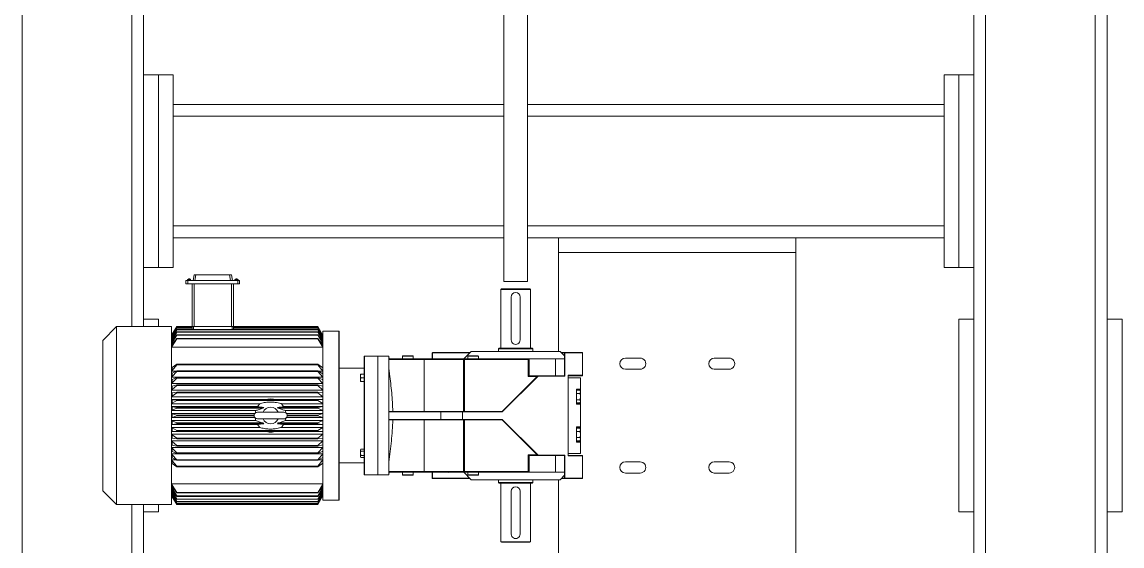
# Model space of a CAD drawing. Header units: centimetres. Extents: x 405464 to 563355, y 50011 to 66875.
# Drawn here: x 509791.9 to 509940.3, y 53668.5 to 53739.2 of the extents above; entities that cross this region are included whole.
import ezdxf

# ---------------------------------------------------------------- set-up
doc = ezdxf.new("R2010")
doc.units = ezdxf.units.CM
doc.layers.get('0').update_dxf_attribs({"lineweight": 9})
doc.layers.add('0-KRCN-MİMARİ-220526', color=8, linetype='Continuous', lineweight=9)
doc.layers.add('TF_Mobilya', color=142, linetype='Continuous', lineweight=9)

# ---------------------------------------------------------------- blocks, each defined once
blk = doc.blocks.new('kombine_altyapı')
at = {"color": 8, "linetype": 'Continuous', "lineweight": 15}
for p, q in [((5433.6, 1568.7), (5433.6, 1278.7)), ((5448.4, 1568.7), (5448.4, 1435.7)), ((5450, 1568.7), (5450, 1469.7)), ((5562, 1568.7), (5562, 1469.7)), ((5563.6, 1568.7), (5563.6, 1278.7)), ((5578.4, 1568.7), (5578.4, 1278.7)), ((5580, 1568.7), (5580, 1436.7)), ((5498.6, 1547), (5498.6, 1441.8)), ((5501.8, 1441.8), (5501.8, 1547)), ((5450, 1469.7), (5450, 1443.7)), ((5452, 1469.7), (5450, 1469.7)), ((5452, 1469.7), (5452, 1443.7)), ((5452, 1469.7), (5454, 1469.7)), ((5454, 1443.7), (5454, 1469.7)), ((5560, 1469.7), (5558, 1469.7)), ((5558, 1469.7), (5558, 1443.7)), ((5560, 1443.7), (5560, 1469.7)), ((5560, 1469.7), (5562, 1469.7)), ((5562, 1443.7), (5562, 1469.7)), ((5498.6, 1465.7), (5454, 1465.7)), ((5558, 1465.7), (5501.8, 1465.7)), ((5454, 1464.1), (5454, 1449.3)), ((5498.6, 1464.1), (5454, 1464.1)), ((5558, 1464.1), (5501.8, 1464.1)), ((5558, 1464.1), (5558, 1449.3)), ((5498.6, 1449.3), (5454, 1449.3)), ((5558, 1449.3), (5501.8, 1449.3)), ((5498.6, 1447.7), (5454, 1447.7)), ((5506, 1447.7), (5501.8, 1447.7)), ((5506, 1445.7), (5506, 1447.7)), ((5506, 1447.7), (5538, 1447.7)), ((5538, 1445.7), (5538, 1447.7)), ((5558, 1447.7), (5538, 1447.7)), ((5506, 1445.7), (5506, 1432.35)), ((5538, 1445.7), (5506, 1445.7)), ((5538, 1401.7), (5538, 1445.7)), ((5452, 1443.7), (5450, 1443.7)), ((5450, 1443.7), (5450, 1436.7)), ((5452, 1443.7), (5454, 1443.7)), ((5456.82, 1442.7), (5456.69, 1441.94)), ((5457.07, 1442.7), (5456.82, 1442.7)), ((5456.93, 1441.94), (5457.07, 1442.7)), ((5457.07, 1442.7), (5461.61, 1442.7)), ((5461.61, 1442.7), (5461.75, 1441.94)), ((5461.86, 1442.7), (5461.61, 1442.7)), ((5461.99, 1441.94), (5461.86, 1442.7)), ((5560, 1443.7), (5558, 1443.7)), ((5560, 1443.7), (5562, 1443.7)), ((5562, 1443.7), (5562, 1436.7)), ((5455.72, 1441.94), (5455.72, 1441.48)), ((5455.97, 1441.94), (5455.72, 1441.94)), ((5455.72, 1441.48), (5455.97, 1441.48)), ((5456.02, 1442.1), (5455.93, 1442.04)), ((5455.93, 1442.04), (5455.93, 1441.94)), ((5455.97, 1441.94), (5462.71, 1441.94)), ((5455.97, 1441.48), (5455.97, 1441.94)), ((5455.97, 1441.48), (5462.71, 1441.48)), ((5456.13, 1442.1), (5456.15, 1442.1)), ((5456.15, 1442.1), (5456.13, 1442.1)), ((5456.35, 1442.04), (5456.27, 1442.1)), ((5456.35, 1441.94), (5456.35, 1442.04)), ((5456.56, 1435.7), (5456.56, 1441.48)), ((5456.81, 1435.7), (5456.81, 1441.48)), ((5461.87, 1441.48), (5461.87, 1435.7)), ((5462.12, 1435.7), (5462.12, 1441.48)), ((5462.42, 1442.1), (5462.33, 1442.04)), ((5462.33, 1442.04), (5462.33, 1441.94)), ((5462.55, 1442.1), (5462.53, 1442.1)), ((5462.75, 1442.04), (5462.66, 1442.1)), ((5462.71, 1441.94), (5462.71, 1441.48)), ((5462.96, 1441.94), (5462.71, 1441.94)), ((5462.71, 1441.48), (5462.96, 1441.48)), ((5462.75, 1441.94), (5462.75, 1442.04)), ((5462.96, 1441.48), (5462.96, 1441.94)), ((5501.8, 1441.8), (5498.6, 1441.8)), ((5498.28, 1440.8), (5498.2, 1440.72)), ((5498.2, 1440.72), (5498.2, 1432.8)), ((5500.2, 1440.72), (5498.2, 1440.72)), ((5502.12, 1440.8), (5498.28, 1440.8)), ((5499.6, 1433.9), (5499.6, 1439.7)), ((5502.2, 1440.72), (5500.2, 1440.72)), ((5500.8, 1433.9), (5500.8, 1439.7)), ((5502.2, 1440.72), (5502.12, 1440.8)), ((5502.2, 1432.8), (5502.2, 1440.72)), ((5452, 1436.7), (5450, 1436.7)), ((5450, 1436.7), (5450, 1435.7)), ((5452, 1436.7), (5452, 1435.7)), ((5560, 1410.7), (5560, 1436.7)), ((5560, 1436.7), (5562, 1436.7)), ((5562, 1410.7), (5562, 1436.7)), ((5582, 1436.7), (5580, 1436.7)), ((5580, 1436.7), (5580, 1410.7)), ((5582, 1436.7), (5582, 1410.7)), ((5446.36, 1435.7), (5444.5, 1433.85)), ((5453.77, 1435.7), (5446.36, 1435.7)), ((5446.36, 1435.7), (5446.36, 1411.7)), ((5453.77, 1411.7), (5453.77, 1435.7)), ((5454.47, 1435.7), (5453.87, 1434.67)), ((5453.87, 1434.65), (5454.47, 1435.66)), ((5454.47, 1435.65), (5453.87, 1434.61)), ((5453.87, 1434.55), (5454.47, 1435.53)), ((5454.47, 1435.51), (5453.87, 1434.46)), ((5453.87, 1434.36), (5454.47, 1435.3)), ((5454.47, 1435.28), (5453.87, 1434.24)), ((5456.56, 1435.7), (5454.47, 1435.7)), ((5456.56, 1435.7), (5454.47, 1435.7)), ((5454.47, 1435.7), (5454.47, 1435.7)), ((5454.47, 1435.66), (5456.56, 1435.66)), ((5456.56, 1435.65), (5454.47, 1435.65)), ((5454.47, 1435.53), (5456.56, 1435.53)), ((5456.56, 1435.51), (5454.47, 1435.51)), ((5454.47, 1435.3), (5473.49, 1435.3)), ((5473.49, 1435.28), (5454.47, 1435.28)), ((5456.81, 1435.7), (5456.56, 1435.7)), ((5456.56, 1435.7), (5456.56, 1435.3)), ((5456.56, 1435.7), (5456.56, 1435.7)), ((5456.72, 1435.3), (5456.72, 1435.7)), ((5461.87, 1435.7), (5456.81, 1435.7)), ((5462.12, 1435.7), (5461.87, 1435.7)), ((5461.96, 1435.7), (5461.96, 1435.3)), ((5473.49, 1435.7), (5462.12, 1435.7)), ((5462.12, 1435.7), (5462.12, 1435.7)), ((5462.12, 1435.3), (5462.12, 1435.7)), ((5473.49, 1435.7), (5462.12, 1435.7)), ((5462.12, 1435.66), (5473.49, 1435.66)), ((5473.49, 1435.65), (5462.12, 1435.65)), ((5462.12, 1435.53), (5473.49, 1435.53)), ((5473.49, 1435.51), (5462.12, 1435.51)), ((5474.18, 1434.5), (5473.49, 1435.7)), ((5473.49, 1435.7), (5473.49, 1435.7)), ((5473.49, 1435.66), (5474.18, 1434.48)), ((5474.18, 1434.44), (5473.49, 1435.65)), ((5473.49, 1435.53), (5474.18, 1434.38)), ((5474.18, 1434.29), (5473.49, 1435.51)), ((5473.49, 1435.3), (5474.18, 1434.2)), ((5474.18, 1434.06), (5473.49, 1435.28)), ((5476.36, 1435.1), (5474.18, 1435.1)), ((5474.18, 1435.1), (5474.18, 1412.3)), ((5476.41, 1435.05), (5476.36, 1435.1)), ((5476.36, 1412.3), (5476.36, 1435.1)), ((5476.41, 1412.35), (5476.41, 1435.05)), ((5444.5, 1433.85), (5444.5, 1413.56)), ((5453.87, 1434.5), (5453.77, 1434.5)), ((5453.87, 1434.09), (5454.47, 1434.99)), ((5454.47, 1434.96), (5453.87, 1433.93)), ((5453.87, 1434.65), (5453.87, 1434.67)), ((5453.87, 1434.61), (5453.87, 1434.65)), ((5453.87, 1434.55), (5453.87, 1434.61)), ((5453.87, 1433.75), (5454.47, 1434.6)), ((5454.47, 1434.55), (5453.87, 1433.54)), ((5453.87, 1434.46), (5453.87, 1434.55)), ((5453.87, 1434.36), (5453.87, 1434.46)), ((5453.87, 1434.24), (5453.87, 1434.36)), ((5453.87, 1434.09), (5453.87, 1434.24)), ((5453.87, 1433.32), (5454.47, 1434.12)), ((5453.87, 1433.93), (5453.87, 1434.09)), ((5454.47, 1434.07), (5453.87, 1433.08)), ((5453.87, 1433.75), (5453.87, 1433.93)), ((5453.88, 1433.75), (5453.87, 1433.75)), ((5453.87, 1433.54), (5453.87, 1433.75)), ((5454.47, 1434.99), (5473.49, 1434.99)), ((5473.49, 1434.96), (5454.47, 1434.96)), ((5454.47, 1434.6), (5473.49, 1434.6)), ((5473.49, 1434.55), (5454.47, 1434.55)), ((5454.47, 1434.12), (5473.49, 1434.12)), ((5473.49, 1434.07), (5454.47, 1434.07)), ((5473.49, 1434.99), (5474.18, 1433.94)), ((5474.18, 1433.76), (5473.49, 1434.96)), ((5473.49, 1434.6), (5474.18, 1433.6)), ((5474.18, 1433.37), (5473.49, 1434.55)), ((5473.49, 1434.12), (5474.18, 1433.19)), ((5474.18, 1432.92), (5473.49, 1434.07)), ((5474.18, 1433.75), (5474.08, 1433.75)), ((5474.18, 1434.06), (5474.1, 1434.06)), ((5474.18, 1434.29), (5474.13, 1434.29)), ((5474.18, 1434.43), (5474.15, 1434.43)), ((5474.18, 1434.5), (5474.17, 1434.5)), ((5453.87, 1433.37), (5453.87, 1433.54)), ((5453.91, 1433.37), (5453.87, 1433.37)), ((5453.87, 1433.08), (5453.87, 1433.32)), ((5453.87, 1432.91), (5453.87, 1433.08)), ((5474.18, 1432.91), (5453.87, 1432.91)), ((5474.18, 1433.37), (5474.05, 1433.37)), ((5488.95, 1432.15), (5488.95, 1431.35)), ((5489, 1432.15), (5488.95, 1432.15)), ((5489, 1432.2), (5489, 1432.15)), ((5489, 1432.2), (5494.05, 1432.2)), ((5489, 1431.35), (5489, 1432.15)), ((5489, 1432.15), (5494, 1432.15)), ((5494.2, 1432.35), (5493.2, 1431.35)), ((5500.2, 1432.35), (5494.2, 1432.35)), ((5497.98, 1432.8), (5497.9, 1432.72)), ((5497.9, 1432.72), (5497.9, 1432.35)), ((5500.2, 1432.72), (5497.9, 1432.72)), ((5502.42, 1432.8), (5497.98, 1432.8)), ((5502.5, 1432.72), (5500.2, 1432.72)), ((5506.2, 1432.35), (5500.2, 1432.35)), ((5502.5, 1432.72), (5502.42, 1432.8)), ((5502.5, 1432.35), (5502.5, 1432.72)), ((5506.8, 1431.75), (5506.2, 1432.35)), ((5506.35, 1432.2), (5506.8, 1432.2)), ((5506.4, 1432.15), (5506.8, 1432.15)), ((5506.8, 1432.2), (5506.8, 1429.08)), ((5509.2, 1432.2), (5506.8, 1432.2)), ((5506.85, 1429.03), (5506.85, 1432.15)), ((5506.85, 1432.15), (5509.2, 1432.15)), ((5509.2, 1432.15), (5509.2, 1432.2)), ((5509.2, 1432.15), (5509.2, 1429.13)), ((5453.87, 1430.19), (5454.47, 1430.62)), ((5454.47, 1430.62), (5473.49, 1430.62)), ((5473.49, 1430.62), (5474.18, 1430.12)), ((5479.8, 1431.7), (5479.75, 1431.65)), ((5479.75, 1431.65), (5479.75, 1415.75)), ((5481.6, 1431.7), (5479.8, 1431.7)), ((5479.8, 1415.7), (5479.8, 1431.7)), ((5483.09, 1431.7), (5481.6, 1431.7)), ((5481.6, 1415.7), (5481.6, 1431.7)), ((5481.6, 1431.7), (5481.6, 1423.7)), ((5483.15, 1431.35), (5483.09, 1431.7)), ((5483.09, 1431.35), (5483.09, 1431.7)), ((5483.09, 1431.25), (5483.09, 1431.35)), ((5487.89, 1431.35), (5483.09, 1431.35)), ((5483.09, 1429.98), (5483.09, 1431.25)), ((5483.09, 1431.25), (5487.85, 1431.25)), ((5484.93, 1431.7), (5484.93, 1431.35)), ((5486.37, 1431.7), (5484.93, 1431.7)), ((5486.37, 1431.35), (5486.37, 1431.7)), ((5487.85, 1431.25), (5493.15, 1431.25)), ((5487.85, 1431.25), (5487.85, 1424.26)), ((5493.22, 1431.35), (5487.89, 1431.35)), ((5493.29, 1431.25), (5493.15, 1431.25)), ((5493.15, 1431.25), (5493.15, 1424.26)), ((5493.29, 1431.25), (5493.29, 1431.35)), ((5502, 1431.35), (5493.29, 1431.35)), ((5493.29, 1431.25), (5501.9, 1431.25)), ((5493.29, 1424.26), (5493.29, 1431.25)), ((5493.73, 1431.7), (5493.73, 1431.35)), ((5495.17, 1431.7), (5493.73, 1431.7)), ((5495.17, 1431.35), (5495.17, 1431.7)), ((5501.9, 1431.25), (5501.9, 1428.98)), ((5502, 1429.08), (5502, 1431.35)), ((5502, 1431.35), (5505.56, 1431.35)), ((5505.56, 1429.08), (5505.56, 1431.35)), ((5506.8, 1431.35), (5505.56, 1431.35)), ((5517, 1431.45), (5515, 1431.45)), ((5529, 1431.45), (5527, 1431.45)), ((5454.47, 1430.54), (5453.87, 1429.8)), ((5453.87, 1429.8), (5453.87, 1430.19)), ((5453.87, 1429.67), (5453.87, 1429.8)), ((5453.87, 1429.4), (5454.47, 1429.74)), ((5454.34, 1429.67), (5453.87, 1429.67)), ((5454.47, 1429.66), (5453.87, 1428.98)), ((5453.87, 1428.98), (5453.87, 1429.4)), ((5473.49, 1430.54), (5454.47, 1430.54)), ((5454.47, 1429.74), (5473.49, 1429.74)), ((5473.49, 1429.66), (5454.47, 1429.66)), ((5474.18, 1429.67), (5473.49, 1430.54)), ((5473.49, 1429.74), (5474.18, 1429.34)), ((5474.18, 1428.86), (5473.49, 1429.66)), ((5474.18, 1429.67), (5473.62, 1429.67)), ((5479.75, 1430.1), (5476.41, 1430.1)), ((5479.31, 1429.27), (5479.26, 1429.03)), ((5479.26, 1429.27), (5479.31, 1429.27)), ((5479.26, 1429.27), (5479.26, 1429.03)), ((5479.31, 1429.27), (5479.75, 1429.27)), ((5483.09, 1417.42), (5483.09, 1429.98)), ((5509.2, 1429.13), (5507.28, 1429.13)), ((5507.28, 1429.13), (5507.28, 1418.27)), ((5509.2, 1429.08), (5509.2, 1429.13)), ((5515, 1429.95), (5517, 1429.95)), ((5527, 1429.95), (5529, 1429.95)), ((5453.87, 1428.86), (5453.87, 1428.98)), ((5474.18, 1428.86), (5453.87, 1428.86)), ((5453.87, 1428.56), (5454.47, 1428.82)), ((5454.47, 1428.73), (5453.87, 1428.12)), ((5453.87, 1428.12), (5453.87, 1428.56)), ((5453.87, 1428.01), (5453.87, 1428.12)), ((5474.18, 1428.01), (5453.87, 1428.01)), ((5453.87, 1427.68), (5454.47, 1427.85)), ((5454.47, 1427.76), (5453.87, 1427.23)), ((5453.87, 1427.23), (5453.87, 1427.68)), ((5454.47, 1428.82), (5473.49, 1428.82)), ((5473.49, 1428.73), (5454.47, 1428.73)), ((5454.47, 1427.85), (5473.49, 1427.85)), ((5473.49, 1427.76), (5454.47, 1427.76)), ((5473.49, 1428.82), (5474.18, 1428.51)), ((5474.18, 1428.02), (5473.49, 1428.73)), ((5473.49, 1427.85), (5474.18, 1427.65)), ((5474.18, 1427.14), (5473.49, 1427.76)), ((5479.26, 1429.03), (5479.31, 1428.79)), ((5479.26, 1429.03), (5479.26, 1428.55)), ((5479.31, 1428.79), (5479.26, 1428.55)), ((5479.26, 1428.55), (5479.31, 1428.31)), ((5479.26, 1428.55), (5479.26, 1428.31)), ((5479.31, 1428.31), (5479.26, 1428.31)), ((5479.31, 1428.79), (5479.75, 1428.79)), ((5479.75, 1428.31), (5479.31, 1428.31)), ((5503.2, 1429.08), (5498.38, 1424.26)), ((5498.4, 1424.21), (5503.22, 1429.03)), ((5501.9, 1428.98), (5503.1, 1428.98)), ((5502, 1429.08), (5503.2, 1429.08)), ((5506.8, 1429.08), (5503.2, 1429.08)), ((5503.22, 1429.03), (5506.85, 1429.03)), ((5507.28, 1429.08), (5509.2, 1429.08)), ((5508.96, 1428.81), (5507.28, 1428.81)), ((5508.96, 1428.81), (5508.96, 1427.28)), ((5453.87, 1427.13), (5453.87, 1427.23)), ((5474.18, 1427.13), (5453.87, 1427.13)), ((5453.87, 1426.77), (5454.47, 1426.85)), ((5453.87, 1426.31), (5453.87, 1426.77)), ((5454.47, 1426.76), (5453.87, 1426.31)), ((5453.87, 1426.23), (5453.87, 1426.31)), ((5474.18, 1426.23), (5453.87, 1426.23)), ((5454.47, 1426.85), (5473.49, 1426.85)), ((5473.49, 1426.76), (5454.47, 1426.76)), ((5473.49, 1426.85), (5474.18, 1426.76)), ((5474.18, 1426.23), (5473.49, 1426.76)), ((5508.4, 1427.28), (5508.4, 1425.23)), ((5508.96, 1427.28), (5508.4, 1427.28)), ((5508.4, 1427.17), (5508.96, 1427.17)), ((5508.85, 1427.11), (5508.4, 1427.11)), ((5508.4, 1426.68), (5508.85, 1426.68)), ((5508.96, 1426.99), (5508.85, 1427.11)), ((5508.96, 1427.17), (5508.96, 1427.28)), ((5508.96, 1427.17), (5508.96, 1426.99)), ((5508.96, 1426.89), (5508.96, 1426.99)), ((5508.96, 1426.26), (5508.96, 1426.89)), ((5508.96, 1425.62), (5508.96, 1426.26)), ((5453.87, 1425.85), (5453.87, 1425.84)), ((5453.87, 1425.85), (5466.56, 1425.85)), ((5453.87, 1425.84), (5454.47, 1425.83)), ((5453.87, 1425.37), (5453.87, 1425.84)), ((5454.47, 1425.73), (5453.87, 1425.37)), ((5453.87, 1425.3), (5453.87, 1425.37)), ((5465.68, 1425.3), (5453.87, 1425.3)), ((5453.87, 1424.92), (5453.87, 1424.9)), ((5453.87, 1424.92), (5465.38, 1424.92)), ((5453.87, 1424.9), (5454.47, 1424.8)), ((5453.87, 1424.42), (5453.87, 1424.9)), ((5454.47, 1424.7), (5453.87, 1424.42)), ((5454.47, 1425.83), (5473.49, 1425.83)), ((5473.49, 1425.73), (5454.47, 1425.73)), ((5454.47, 1424.8), (5466.21, 1424.8)), ((5466.11, 1424.7), (5454.47, 1424.7)), ((5465.38, 1424.92), (5465.68, 1425.3)), ((5466.11, 1424.7), (5466.21, 1424.8)), ((5467.71, 1425.85), (5474.18, 1425.85)), ((5468.06, 1424.8), (5468.16, 1424.7)), ((5468.06, 1424.8), (5473.49, 1424.8)), ((5473.49, 1424.7), (5468.16, 1424.7)), ((5468.89, 1424.92), (5468.59, 1425.3)), ((5468.59, 1425.3), (5474.18, 1425.3)), ((5468.89, 1424.92), (5474.18, 1424.92)), ((5473.49, 1425.83), (5474.18, 1425.85)), ((5474.18, 1425.31), (5473.49, 1425.73)), ((5474.18, 1424.92), (5473.49, 1424.8)), ((5473.49, 1424.7), (5474.18, 1424.37)), ((5508.4, 1425.83), (5508.85, 1425.83)), ((5508.4, 1425.4), (5508.85, 1425.4)), ((5508.96, 1425.34), (5508.4, 1425.34)), ((5508.4, 1425.23), (5508.96, 1425.23)), ((5508.85, 1425.4), (5508.96, 1425.52)), ((5508.96, 1425.52), (5508.96, 1425.62)), ((5508.96, 1425.52), (5508.96, 1425.34)), ((5508.96, 1425.23), (5508.96, 1425.34)), ((5508.96, 1425.23), (5508.96, 1422.17)), ((5453.87, 1424.37), (5453.87, 1424.42)), ((5465.14, 1424.37), (5453.87, 1424.37)), ((5453.87, 1423.98), (5453.87, 1423.94)), ((5453.87, 1423.98), (5465, 1423.98)), ((5453.87, 1423.46), (5453.87, 1423.94)), ((5453.87, 1423.94), (5454.47, 1423.75)), ((5454.47, 1423.65), (5453.87, 1423.46)), ((5453.87, 1423.42), (5453.87, 1423.46)), ((5465, 1423.42), (5453.87, 1423.42)), ((5454.47, 1423.75), (5464.91, 1423.75)), ((5464.91, 1423.65), (5454.47, 1423.65)), ((5465.07, 1424.04), (5465.14, 1424.37)), ((5465.14, 1423.03), (5465.07, 1423.36)), ((5468.92, 1424.15), (5465.35, 1424.15)), ((5465.35, 1423.25), (5468.92, 1423.25)), ((5469.2, 1424.04), (5469.14, 1424.37)), ((5474.18, 1424.37), (5469.14, 1424.37)), ((5469.14, 1423.03), (5469.21, 1423.36)), ((5469.27, 1423.98), (5474.18, 1423.98)), ((5474.18, 1423.42), (5469.27, 1423.42)), ((5469.37, 1423.75), (5473.49, 1423.75)), ((5473.49, 1423.65), (5469.37, 1423.65)), ((5474.18, 1423.98), (5473.49, 1423.75)), ((5473.49, 1423.65), (5474.18, 1423.43)), ((5481.6, 1423.7), (5481.6, 1415.7)), ((5483.1, 1424.21), (5490.11, 1424.21)), ((5490.11, 1423.19), (5483.1, 1423.19)), ((5483.11, 1424.26), (5490.13, 1424.26)), ((5490.11, 1424.21), (5490.11, 1423.19)), ((5490.11, 1424.21), (5493.01, 1424.21)), ((5493.01, 1423.19), (5490.11, 1423.19)), ((5490.13, 1424.26), (5493.03, 1424.26)), ((5493.01, 1424.21), (5498.4, 1424.21)), ((5493.01, 1423.19), (5493.01, 1424.21)), ((5498.4, 1423.19), (5493.01, 1423.19)), ((5493.03, 1424.26), (5498.38, 1424.26)), ((5503.22, 1418.37), (5498.4, 1423.19)), ((5453.87, 1423.03), (5453.87, 1422.99)), ((5453.87, 1423.03), (5465.14, 1423.03)), ((5453.87, 1422.99), (5454.47, 1422.7)), ((5453.87, 1422.5), (5453.87, 1422.99)), ((5454.47, 1422.6), (5453.87, 1422.5)), ((5453.87, 1422.48), (5453.87, 1422.5)), ((5465.38, 1422.48), (5453.87, 1422.48)), ((5453.87, 1422.1), (5453.87, 1422.03)), ((5453.87, 1422.1), (5465.68, 1422.1)), ((5453.87, 1422.03), (5454.47, 1421.67)), ((5453.87, 1421.56), (5453.87, 1422.03)), ((5454.47, 1422.7), (5466.11, 1422.7)), ((5466.21, 1422.6), (5454.47, 1422.6)), ((5465.68, 1422.1), (5465.38, 1422.48)), ((5466.21, 1422.6), (5466.11, 1422.7)), ((5468.16, 1422.7), (5468.06, 1422.6)), ((5473.49, 1422.6), (5468.06, 1422.6)), ((5468.16, 1422.7), (5473.49, 1422.7)), ((5468.59, 1422.1), (5468.89, 1422.48)), ((5474.18, 1422.1), (5468.59, 1422.1)), ((5474.18, 1422.48), (5468.89, 1422.48)), ((5469.14, 1423.03), (5474.18, 1423.03)), ((5474.18, 1423.03), (5473.49, 1422.7)), ((5473.49, 1422.6), (5474.18, 1422.49)), ((5473.49, 1421.67), (5474.18, 1422.1)), ((5483.11, 1423.14), (5490.13, 1423.14)), ((5487.85, 1423.14), (5487.85, 1416.15)), ((5490.13, 1423.14), (5493.03, 1423.14)), ((5493.03, 1423.14), (5498.38, 1423.14)), ((5493.15, 1423.14), (5493.15, 1416.15)), ((5493.29, 1416.15), (5493.29, 1423.14)), ((5503.2, 1418.32), (5498.38, 1423.14)), ((5508.4, 1422.17), (5508.4, 1420.12)), ((5508.96, 1422.17), (5508.4, 1422.17)), ((5508.4, 1422.06), (5508.96, 1422.06)), ((5508.85, 1422), (5508.4, 1422)), ((5508.96, 1421.88), (5508.85, 1422)), ((5508.96, 1422.06), (5508.96, 1422.17)), ((5508.96, 1422.06), (5508.96, 1421.88)), ((5508.96, 1421.78), (5508.96, 1421.88)), ((5508.96, 1421.14), (5508.96, 1421.78)), ((5454.47, 1421.57), (5453.87, 1421.56)), ((5453.87, 1421.55), (5453.87, 1421.56)), ((5466.56, 1421.55), (5453.87, 1421.55)), ((5453.87, 1421.17), (5474.18, 1421.17)), ((5453.87, 1421.17), (5453.87, 1421.09)), ((5453.87, 1421.09), (5454.47, 1420.64)), ((5453.87, 1420.63), (5453.87, 1421.09)), ((5454.47, 1420.55), (5453.87, 1420.63)), ((5453.87, 1420.27), (5474.18, 1420.27)), ((5453.87, 1420.27), (5453.87, 1420.18)), ((5454.47, 1421.67), (5473.49, 1421.67)), ((5473.49, 1421.57), (5454.47, 1421.57)), ((5454.47, 1420.64), (5473.49, 1420.64)), ((5473.49, 1420.55), (5454.47, 1420.55)), ((5474.18, 1421.55), (5467.71, 1421.55)), ((5474.18, 1421.55), (5473.49, 1421.57)), ((5473.49, 1420.64), (5474.18, 1421.17)), ((5474.18, 1420.64), (5473.49, 1420.55)), ((5473.49, 1419.64), (5474.18, 1420.27)), ((5508.85, 1421.57), (5508.4, 1421.57)), ((5508.85, 1420.72), (5508.4, 1420.72)), ((5508.85, 1420.29), (5508.4, 1420.29)), ((5508.96, 1420.23), (5508.4, 1420.23)), ((5508.85, 1420.29), (5508.96, 1420.41)), ((5508.96, 1420.51), (5508.96, 1421.14)), ((5508.96, 1420.41), (5508.96, 1420.51)), ((5508.96, 1420.41), (5508.96, 1420.23)), ((5508.96, 1420.12), (5508.96, 1420.23)), ((5453.87, 1420.18), (5454.47, 1419.64)), ((5453.87, 1419.72), (5453.87, 1420.18)), ((5454.47, 1419.55), (5453.87, 1419.72)), ((5453.87, 1419.39), (5474.18, 1419.39)), ((5453.87, 1419.39), (5453.87, 1419.28)), ((5453.87, 1419.28), (5454.47, 1418.67)), ((5453.87, 1418.84), (5453.87, 1419.28)), ((5454.47, 1418.58), (5453.87, 1418.84)), ((5454.47, 1419.64), (5473.49, 1419.64)), ((5473.49, 1419.55), (5454.47, 1419.55)), ((5474.18, 1419.75), (5473.49, 1419.55)), ((5473.49, 1418.67), (5474.18, 1419.39)), ((5474.18, 1418.89), (5473.49, 1418.58)), ((5479.31, 1419.16), (5479.26, 1419.09)), ((5479.31, 1419.16), (5479.26, 1419.02)), ((5479.26, 1419.09), (5479.26, 1419.02)), ((5479.26, 1419.02), (5479.31, 1418.89)), ((5479.26, 1419.02), (5479.26, 1418.61)), ((5479.31, 1418.89), (5479.26, 1418.61)), ((5479.31, 1419.16), (5479.75, 1419.16)), ((5479.31, 1418.89), (5479.75, 1418.89)), ((5508.4, 1420.12), (5508.96, 1420.12)), ((5508.96, 1420.12), (5508.96, 1418.59)), ((5453.87, 1418.54), (5474.18, 1418.54)), ((5453.87, 1418.54), (5453.87, 1418.42)), ((5453.87, 1418.42), (5454.47, 1417.74)), ((5453.87, 1418), (5453.87, 1418.42)), ((5454.47, 1417.66), (5453.87, 1418)), ((5453.87, 1417.73), (5454.34, 1417.73)), ((5453.87, 1417.73), (5453.87, 1417.61)), ((5453.87, 1417.61), (5454.47, 1416.86)), ((5453.87, 1417.21), (5453.87, 1417.61)), ((5454.47, 1418.67), (5473.49, 1418.67)), ((5473.49, 1418.58), (5454.47, 1418.58)), ((5454.47, 1417.74), (5473.49, 1417.74)), ((5473.49, 1417.66), (5454.47, 1417.66)), ((5473.49, 1417.74), (5474.18, 1418.54)), ((5474.18, 1418.06), (5473.49, 1417.66)), ((5473.49, 1416.86), (5474.18, 1417.73)), ((5474.18, 1417.28), (5473.49, 1416.78)), ((5473.62, 1417.73), (5474.18, 1417.73)), ((5476.41, 1417.3), (5479.75, 1417.3)), ((5479.26, 1418.61), (5479.31, 1418.33)), ((5479.26, 1418.61), (5479.26, 1418.19)), ((5479.31, 1418.33), (5479.26, 1418.19)), ((5479.26, 1418.19), (5479.31, 1418.05)), ((5479.26, 1418.19), (5479.26, 1418.13)), ((5479.26, 1418.13), (5479.31, 1418.05)), ((5479.31, 1418.33), (5479.75, 1418.33)), ((5479.31, 1418.05), (5479.75, 1418.05)), ((5483.09, 1416.15), (5483.09, 1417.42)), ((5503.1, 1418.42), (5501.9, 1418.42)), ((5501.9, 1418.42), (5501.9, 1416.15)), ((5502, 1418.32), (5502, 1416.05)), ((5502, 1418.32), (5503.2, 1418.32)), ((5503.2, 1418.32), (5506.8, 1418.32)), ((5506.85, 1418.37), (5503.22, 1418.37)), ((5505.56, 1418.32), (5505.56, 1416.05)), ((5506.8, 1418.32), (5506.8, 1415.2)), ((5506.85, 1415.25), (5506.85, 1418.37)), ((5508.96, 1418.59), (5507.28, 1418.59)), ((5509.2, 1418.32), (5507.28, 1418.32)), ((5507.28, 1418.27), (5509.2, 1418.27)), ((5509.2, 1418.27), (5509.2, 1418.32)), ((5509.2, 1415.25), (5509.2, 1418.27)), ((5517, 1417.45), (5515, 1417.45)), ((5529, 1417.45), (5527, 1417.45)), ((5454.47, 1416.78), (5453.87, 1417.21)), ((5454.47, 1416.86), (5473.49, 1416.86)), ((5473.49, 1416.78), (5454.47, 1416.78)), ((5479.75, 1415.75), (5479.8, 1415.7)), ((5487.85, 1416.15), (5483.09, 1416.15)), ((5483.09, 1416.05), (5483.09, 1416.15)), ((5483.09, 1415.7), (5483.15, 1416.05)), ((5483.09, 1415.7), (5483.09, 1416.05)), ((5487.89, 1416.05), (5483.09, 1416.05)), ((5484.93, 1416.05), (5484.93, 1415.7)), ((5486.37, 1415.7), (5486.37, 1416.05)), ((5493.15, 1416.15), (5487.85, 1416.15)), ((5493.22, 1416.05), (5487.89, 1416.05)), ((5488.95, 1416.05), (5488.95, 1415.25)), ((5489, 1415.25), (5489, 1416.05)), ((5493.15, 1416.15), (5493.29, 1416.15)), ((5493.2, 1416.05), (5494.2, 1415.05)), ((5493.29, 1416.05), (5493.29, 1416.15)), ((5501.9, 1416.15), (5493.29, 1416.15)), ((5502, 1416.05), (5493.29, 1416.05)), ((5493.73, 1416.05), (5493.73, 1415.7)), ((5495.17, 1415.7), (5495.17, 1416.05)), ((5505.56, 1416.05), (5502, 1416.05)), ((5506.8, 1416.05), (5505.56, 1416.05)), ((5515, 1415.95), (5517, 1415.95)), ((5527, 1415.95), (5529, 1415.95)), ((5453.87, 1414.49), (5474.18, 1414.49)), ((5453.87, 1414.49), (5453.87, 1414.32)), ((5453.87, 1414.08), (5453.87, 1414.32)), ((5453.87, 1414.32), (5454.47, 1413.33)), ((5473.49, 1413.33), (5474.18, 1414.48)), ((5479.8, 1415.7), (5481.6, 1415.7)), ((5481.6, 1415.7), (5483.09, 1415.7)), ((5484.93, 1415.7), (5486.37, 1415.7)), ((5488.95, 1415.25), (5489, 1415.25)), ((5489, 1415.25), (5489, 1415.2)), ((5494, 1415.25), (5489, 1415.25)), ((5489, 1415.2), (5494.05, 1415.2)), ((5493.73, 1415.7), (5495.17, 1415.7)), ((5494.2, 1415.05), (5506.2, 1415.05)), ((5497.9, 1415.05), (5497.9, 1414.68)), ((5497.9, 1414.68), (5497.98, 1414.6)), ((5497.9, 1414.68), (5500.2, 1414.68)), ((5497.98, 1414.6), (5502.42, 1414.6)), ((5498.2, 1414.6), (5498.2, 1406.68)), ((5500.2, 1414.68), (5502.5, 1414.68)), ((5502.2, 1406.68), (5502.2, 1414.6)), ((5502.42, 1414.6), (5502.5, 1414.68)), ((5502.5, 1414.68), (5502.5, 1415.05)), ((5506, 1415.05), (5506, 1401.7)), ((5506.2, 1415.05), (5506.8, 1415.65)), ((5506.35, 1415.2), (5506.8, 1415.2)), ((5506.8, 1415.25), (5506.4, 1415.25)), ((5506.8, 1415.2), (5509.2, 1415.2)), ((5509.2, 1415.25), (5506.85, 1415.25)), ((5509.2, 1415.2), (5509.2, 1415.25)), ((5444.5, 1413.56), (5446.36, 1411.7)), ((5453.77, 1412.9), (5453.87, 1412.9)), ((5454.47, 1413.28), (5453.87, 1414.08)), ((5453.87, 1414.03), (5453.91, 1414.03)), ((5453.87, 1414.03), (5453.87, 1413.86)), ((5453.87, 1413.86), (5454.47, 1412.85)), ((5453.87, 1413.65), (5453.87, 1413.86)), ((5453.87, 1413.65), (5453.88, 1413.65)), ((5454.47, 1412.8), (5453.87, 1413.65)), ((5453.87, 1413.65), (5453.87, 1413.47)), ((5453.87, 1413.47), (5454.47, 1412.44)), ((5453.87, 1413.31), (5453.87, 1413.47)), ((5454.47, 1412.41), (5453.87, 1413.31)), ((5453.87, 1413.31), (5453.87, 1413.16)), ((5453.87, 1413.16), (5454.47, 1412.12)), ((5453.87, 1413.04), (5453.87, 1413.16)), ((5454.47, 1412.1), (5453.87, 1413.04)), ((5453.87, 1413.04), (5453.87, 1412.94)), ((5453.87, 1412.94), (5454.47, 1411.89)), ((5453.87, 1412.85), (5453.87, 1412.94)), ((5454.47, 1411.87), (5453.87, 1412.85)), ((5453.87, 1412.85), (5453.87, 1412.79)), ((5453.87, 1412.79), (5454.47, 1411.75)), ((5453.87, 1412.75), (5453.87, 1412.79)), ((5454.47, 1413.33), (5473.49, 1413.33)), ((5473.49, 1413.28), (5454.47, 1413.28)), ((5454.47, 1412.85), (5473.49, 1412.85)), ((5473.49, 1412.8), (5454.47, 1412.8)), ((5474.18, 1414.21), (5473.49, 1413.28)), ((5473.49, 1412.85), (5474.18, 1414.03)), ((5474.18, 1413.8), (5473.49, 1412.8)), ((5473.49, 1412.44), (5474.18, 1413.65)), ((5474.18, 1413.46), (5473.49, 1412.41)), ((5473.49, 1412.12), (5474.18, 1413.34)), ((5474.18, 1413.2), (5473.49, 1412.1)), ((5473.49, 1411.89), (5474.18, 1413.11)), ((5474.18, 1413.02), (5473.49, 1411.87)), ((5473.49, 1411.75), (5474.18, 1412.97)), ((5474.18, 1412.92), (5473.49, 1411.74)), ((5473.49, 1411.7), (5474.18, 1412.9)), ((5474.05, 1414.03), (5474.18, 1414.03)), ((5474.08, 1413.65), (5474.18, 1413.65)), ((5474.1, 1413.34), (5474.18, 1413.34)), ((5474.13, 1413.12), (5474.18, 1413.12)), ((5474.15, 1412.97), (5474.18, 1412.97)), ((5474.17, 1412.9), (5474.18, 1412.9)), ((5499.6, 1413.5), (5499.6, 1407.7)), ((5500.8, 1407.7), (5500.8, 1413.5)), ((5446.36, 1411.7), (5453.77, 1411.7)), ((5448.4, 1411.7), (5448.4, 1278.7)), ((5450, 1411.7), (5450, 1410.7)), ((5452, 1411.7), (5452, 1410.7)), ((5454.47, 1411.74), (5453.87, 1412.75)), ((5453.87, 1412.75), (5453.87, 1412.73)), ((5453.87, 1412.73), (5454.47, 1411.7)), ((5454.47, 1412.44), (5473.49, 1412.44)), ((5473.49, 1412.41), (5454.47, 1412.41)), ((5454.47, 1412.12), (5473.49, 1412.12)), ((5473.49, 1412.1), (5454.47, 1412.1)), ((5454.47, 1411.89), (5473.49, 1411.89)), ((5473.49, 1411.87), (5454.47, 1411.87)), ((5454.47, 1411.75), (5473.49, 1411.75)), ((5473.49, 1411.74), (5454.47, 1411.74)), ((5454.47, 1411.7), (5473.49, 1411.7)), ((5454.47, 1411.7), (5473.49, 1411.7)), ((5454.47, 1411.7), (5454.47, 1411.7)), ((5473.49, 1411.7), (5473.49, 1411.7)), ((5474.18, 1412.3), (5476.36, 1412.3)), ((5476.36, 1412.3), (5476.41, 1412.35)), ((5452, 1410.7), (5450, 1410.7)), ((5450, 1410.7), (5450, 1403.7)), ((5560, 1410.7), (5562, 1410.7)), ((5562, 1410.7), (5562, 1403.7)), ((5582, 1410.7), (5580, 1410.7)), ((5580, 1410.7), (5580, 1278.7)), ((5498.2, 1406.68), (5498.28, 1406.6)), ((5498.2, 1406.68), (5500.2, 1406.68)), ((5498.28, 1406.6), (5502.12, 1406.6)), ((5500.2, 1406.68), (5502.2, 1406.68)), ((5502.12, 1406.6), (5502.2, 1406.68))]:
    blk.add_line(p, q, dxfattribs=at)
at = {"color": 8, "linetype": 'Continuous', "lineweight": 15, "flags": 128}
for points in [[(5506.8, 1432.2), (5506.8, 1432.2), (5506.8, 1432.2), (5506.81, 1432.19), (5506.81, 1432.19), (5506.82, 1432.18), (5506.83, 1432.17), (5506.84, 1432.16), (5506.85, 1432.15)], [(5501.9, 1431.25), (5501.92, 1431.27), (5501.94, 1431.29), (5501.96, 1431.31), (5501.97, 1431.32), (5501.98, 1431.33), (5501.99, 1431.34), (5502, 1431.35), (5502, 1431.35)], [(5501.9, 1428.98), (5501.92, 1429), (5501.94, 1429.02), (5501.96, 1429.04), (5501.97, 1429.05), (5501.98, 1429.06), (5501.99, 1429.07), (5502, 1429.08), (5502, 1429.08)], [(5506.8, 1429.08), (5506.8, 1429.08), (5506.8, 1429.08), (5506.81, 1429.07), (5506.81, 1429.07), (5506.82, 1429.06), (5506.83, 1429.05), (5506.84, 1429.04), (5506.85, 1429.03)], [(5498.38, 1424.26), (5498.38, 1424.26), (5498.38, 1424.26), (5498.38, 1424.25), (5498.38, 1424.25), (5498.39, 1424.24), (5498.39, 1424.24), (5498.39, 1424.23), (5498.4, 1424.22), (5498.4, 1424.21)], [(5502, 1418.32), (5502, 1418.32), (5501.99, 1418.33), (5501.98, 1418.34), (5501.97, 1418.35), (5501.96, 1418.36), (5501.94, 1418.38), (5501.92, 1418.4), (5501.9, 1418.42)], [(5506.85, 1418.37), (5506.84, 1418.36), (5506.83, 1418.35), (5506.82, 1418.34), (5506.81, 1418.34), (5506.81, 1418.33), (5506.8, 1418.32), (5506.8, 1418.32), (5506.8, 1418.32)], [(5502, 1416.05), (5502, 1416.05), (5501.99, 1416.06), (5501.98, 1416.07), (5501.97, 1416.08), (5501.96, 1416.09), (5501.94, 1416.11), (5501.92, 1416.13), (5501.9, 1416.15)], [(5506.8, 1415.2), (5506.8, 1415.2), (5506.8, 1415.2), (5506.81, 1415.21), (5506.81, 1415.22), (5506.82, 1415.22), (5506.83, 1415.23), (5506.84, 1415.24), (5506.85, 1415.25)]]:
    blk.add_lwpolyline(points, dxfattribs=at)
at = {"color": 8, "linetype": 'Continuous', "lineweight": 15}
for centre, radius, start, end in [((5500.2, 1439.7), 0.6, 0, 180), ((5500.2, 1433.9), 0.6, 180, 0), ((5489, 1432.15), 0.05, 90, 180), ((5484.98, 1431.7), 0.05, 90, 180), ((5486.32, 1431.7), 0.05, 0, 90), ((5491.2, 1430.7), 0.675, 74.3575, 105.6425), ((5493.24, 1431.26), 0.0893, 101.4212, 188.0428), ((5493.78, 1431.7), 0.05, 90, 180), ((5495.12, 1431.7), 0.05, 0, 90), ((5515, 1430.7), 0.75, 90, 270), ((5517, 1430.7), 0.75, 270, 90), ((5527, 1430.7), 0.75, 90, 270), ((5529, 1430.7), 0.75, 270, 90), ((5508.33, 1431.17), 5.54, 202.2011, 202.761), ((5467.14, 1423.7), 1.12, 23.5782, 156.4218), ((5465.35, 1423.7), 0.446, 90, 270), ((5467.14, 1423.7), 1.12, 203.5782, 336.4218), ((5468.92, 1423.7), 0.446, 270, 90), ((5482.94, 1429.57), 16.72, 337.4029, 337.5884), ((5473.61, 1430.6), 32.04, 337.4706, 337.5674), ((5515, 1416.7), 0.75, 90, 270), ((5517, 1416.7), 0.75, 270, 90), ((5527, 1416.7), 0.75, 90, 270), ((5529, 1416.7), 0.75, 270, 90), ((5491.2, 1416.7), 0.675, 254.3575, 285.6425), ((5493.24, 1416.14), 0.0893, 171.9617, 258.5678), ((5484.98, 1415.7), 0.05, 180, 270), ((5486.32, 1415.7), 0.05, 270, 0), ((5489, 1415.25), 0.05, 180, 270), ((5493.78, 1415.7), 0.05, 180, 270), ((5495.12, 1415.7), 0.05, 270, 0), ((5500.2, 1413.5), 0.6, 0, 180), ((5500.2, 1407.7), 0.6, 180, 0)]:
    blk.add_arc(centre, radius, start, end, dxfattribs=at)
for centre, major_axis, ratio, start_param, end_param in [((5447.54, 1423.7), (-6.91, -12), 0.037793, 3.071935, 3.080268), ((5447.54, 1423.7), (-6.87, -11.99), 0.075622, 3.006191, 3.014525), ((5447.54, 1423.7), (-6.79, -11.98), 0.113516, 2.939936, 2.948269), ((5480.42, 1423.7), (6.91, -12), 0.037793, 3.202917, 3.211251), ((5480.42, 1423.7), (6.87, -11.99), 0.075622, 3.26866, 3.276994), ((5480.42, 1423.7), (6.79, -11.98), 0.113516, 3.334916, 3.34325), ((5447.54, 1423.7), (-6.69, -11.96), 0.151498, 2.872886, 2.881219), ((5447.54, 1423.7), (-6.55, -11.94), 0.189576, 2.804729, 2.813062), ((5447.54, 1423.7), (-6.38, -11.91), 0.227735, 2.735109, 2.743442), ((5480.42, 1423.7), (6.69, -11.96), 0.151498, 3.401966, 3.4103), ((5480.42, 1423.7), (6.55, -11.94), 0.189576, 3.470123, 3.478456), ((5480.42, 1423.7), (6.38, -11.91), 0.227735, 3.539743, 3.548076), ((5447.54, 1423.7), (-4.88, -11.83), 0.416123, 2.347406, 2.355739), ((5480.42, 1423.7), (4.88, -11.83), 0.416123, 3.927446, 3.93578), ((5487.89, 1431.25), (0, -0.1), 0.414214, 3.141593, 4.712389), ((5447.54, 1423.7), (-4.41, -11.83), 0.451416, 2.256965, 2.265298), ((5480.42, 1423.7), (4.41, -11.83), 0.451416, 4.017887, 4.02622), ((5447.54, 1423.7), (-3.87, -11.85), 0.484605, 2.160068, 2.168402), ((5447.54, 1423.7), (-3.26, -11.88), 0.514688, 2.055779, 2.064112), ((5480.42, 1423.7), (3.87, -11.85), 0.484605, 4.114784, 4.123117), ((5480.42, 1423.7), (3.26, -11.88), 0.514688, 4.219073, 4.227406), ((5447.54, 1423.7), (-2.55, -11.92), 0.540405, 1.943505, 1.951839), ((5480.42, 1423.7), (2.55, -11.92), 0.540405, 4.331347, 4.33968), ((5447.54, 1423.7), (-1.76, -11.96), 0.560314, 1.823415, 1.831748), ((5447.54, 1423.7), (-0.9, -11.99), 0.572989, 1.696875, 1.705208), ((5480.42, 1423.7), (1.76, -11.96), 0.560314, 4.451437, 4.459771), ((5480.42, 1423.7), (0.9, -11.99), 0.572989, 4.577977, 4.586311), ((5447.54, 1423.7), (0, -12), 0.57735, 1.56663, 1.574963), ((5480.42, 1423.7), (0, -12), 0.57735, 4.708222, 4.716556), ((5490.13, 1424.21), (0, -0.05), 0.414214, 3.141593, 4.712389), ((5490.13, 1423.19), (0, -0.05), 0.414214, 4.712389, 6.283185), ((5493.03, 1424.21), (0, -0.05), 0.414214, 3.141593, 4.712389), ((5493.03, 1423.19), (0, -0.05), 0.414214, 4.712389, 6.283185), ((5447.54, 1423.7), (0.9, -11.99), 0.572989, 1.436385, 1.444718), ((5480.42, 1423.7), (-0.9, -11.99), 0.572989, 4.838467, 4.846801), ((5447.54, 1423.7), (1.76, -11.96), 0.560314, 1.309845, 1.318178), ((5447.54, 1423.7), (2.55, -11.92), 0.540405, 1.189754, 1.198087), ((5480.42, 1423.7), (-1.76, -11.96), 0.560314, 4.965007, 4.973341), ((5480.42, 1423.7), (-2.55, -11.92), 0.540405, 5.085098, 5.093431), ((5447.54, 1423.7), (3.26, -11.88), 0.514688, 1.07748, 1.085814), ((5480.42, 1423.7), (-3.26, -11.88), 0.514688, 5.197372, 5.205705), ((5447.54, 1423.7), (3.87, -11.85), 0.484605, 0.973191, 0.981524), ((5447.54, 1423.7), (4.41, -11.83), 0.451416, 0.876294, 0.884628), ((5480.42, 1423.7), (-3.87, -11.85), 0.484605, 5.301661, 5.309994), ((5480.42, 1423.7), (-4.41, -11.83), 0.451416, 5.398558, 5.406891), ((5447.54, 1423.7), (4.88, -11.83), 0.416123, 0.785854, 0.794187), ((5480.42, 1423.7), (-4.88, -11.83), 0.416123, 5.488998, 5.497332), ((5487.89, 1416.15), (0, -0.1), 0.414214, 4.712389, 6.283185), ((5447.54, 1423.7), (6.38, -11.91), 0.227735, 0.39815, 0.406484), ((5447.54, 1423.7), (6.55, -11.94), 0.189576, 0.32853, 0.336864), ((5480.42, 1423.7), (-6.38, -11.91), 0.227735, 5.876702, 5.885035), ((5480.42, 1423.7), (-6.55, -11.94), 0.189576, 5.946322, 5.954655), ((5447.54, 1423.7), (6.69, -11.96), 0.151498, 0.260374, 0.268707), ((5447.54, 1423.7), (6.79, -11.98), 0.113516, 0.193324, 0.201657), ((5447.54, 1423.7), (6.87, -11.99), 0.075622, 0.127068, 0.135401), ((5447.54, 1423.7), (6.91, -12), 0.037793, 0.061325, 0.069658), ((5480.42, 1423.7), (-6.69, -11.96), 0.151498, 6.014478, 6.022812), ((5480.42, 1423.7), (-6.79, -11.98), 0.113516, 6.081528, 6.089862), ((5480.42, 1423.7), (-6.87, -11.99), 0.075622, 6.147784, 6.156117), ((5480.42, 1423.7), (-6.91, -12), 0.037793, 6.213527, 6.221861)]:
    blk.add_ellipse(centre, major_axis=major_axis, ratio=ratio, start_param=start_param, end_param=end_param, dxfattribs=at)
for points, knots in [([(5456.35, 1442.04), (5456.35, 1442.04), (5456.34, 1442.04), (5456.31, 1442.04), (5456.26, 1442.04), (5456.19, 1442.04), (5456.12, 1442.04), (5456.05, 1442.04), (5455.99, 1442.04), (5455.95, 1442.04), (5455.93, 1442.04), (5455.93, 1442.04), (5455.93, 1442.04)], [0, 0, 0, 0, 0.1031382, 0.2105271, 0.3178705, 0.4252452, 0.5325972, 0.6399921, 0.7473507, 0.8547285, 0.9620852, 1, 1, 1, 1]), ([(5456.13, 1442.15), (5456.11, 1442.14), (5456.07, 1442.13), (5456.03, 1442.11), (5456.02, 1442.1)], [0, 0, 0, 0, 0.556241, 1, 1, 1, 1]), ([(5456.13, 1442.1), (5456.13, 1442.12), (5456.13, 1442.14), (5456.13, 1442.15), (5456.13, 1442.15)], [0, 0, 0, 0, 0.730079, 1, 1, 1, 1]), ([(5456.15, 1442.15), (5456.15, 1442.14), (5456.15, 1442.13), (5456.15, 1442.11), (5456.15, 1442.1)], [0, 0, 0, 0, 0.556534, 1, 1, 1, 1]), ([(5456.26, 1442.1), (5456.24, 1442.12), (5456.2, 1442.14), (5456.16, 1442.15), (5456.15, 1442.15)], [0, 0, 0, 0, 0.723444, 1, 1, 1, 1]), ([(5456.2, 1442.13), (5456.21, 1442.13), (5456.23, 1442.13), (5456.25, 1442.11), (5456.26, 1442.1)], [0, 0, 0, 0, 0.2327676, 1, 1, 1, 1]), ([(5456.26, 1442.1), (5456.27, 1442.1), (5456.27, 1442.1), (5456.27, 1442.1), (5456.26, 1442.1)], [0, 0, 0, 0, 0.50095, 1, 1, 1, 1]), ([(5462.75, 1442.04), (5462.75, 1442.04), (5462.74, 1442.04), (5462.71, 1442.04), (5462.66, 1442.04), (5462.59, 1442.04), (5462.52, 1442.04), (5462.45, 1442.04), (5462.39, 1442.04), (5462.35, 1442.04), (5462.33, 1442.04), (5462.33, 1442.04), (5462.33, 1442.04)], [0, 0, 0, 0, 0.101915, 0.209256, 0.316626, 0.423973, 0.53135, 0.638694, 0.746091, 0.853442, 0.960838, 1, 1, 1, 1]), ([(5462.53, 1442.15), (5462.51, 1442.14), (5462.47, 1442.13), (5462.43, 1442.11), (5462.42, 1442.1)], [0, 0, 0, 0, 0.550011, 1, 1, 1, 1]), ([(5462.53, 1442.1), (5462.53, 1442.12), (5462.53, 1442.14), (5462.53, 1442.15), (5462.53, 1442.15)], [0, 0, 0, 0, 0.731851, 1, 1, 1, 1]), ([(5462.55, 1442.15), (5462.55, 1442.14), (5462.55, 1442.13), (5462.55, 1442.11), (5462.55, 1442.1)], [0, 0, 0, 0, 0.54929, 1, 1, 1, 1]), ([(5462.66, 1442.1), (5462.64, 1442.12), (5462.6, 1442.14), (5462.56, 1442.15), (5462.55, 1442.15)], [0, 0, 0, 0, 0.726069, 1, 1, 1, 1]), ([(5462.6, 1442.13), (5462.61, 1442.13), (5462.63, 1442.13), (5462.65, 1442.11), (5462.66, 1442.1)], [0, 0, 0, 0, 0.230065, 1, 1, 1, 1]), ([(5462.66, 1442.1), (5462.66, 1442.1), (5462.67, 1442.1), (5462.66, 1442.1), (5462.66, 1442.1)], [0, 0, 0, 0, 0.50095, 1, 1, 1, 1]), ([(5462.66, 1442.1), (5462.66, 1442.1), (5462.67, 1442.1), (5462.66, 1442.1), (5462.66, 1442.1)], [0, 0, 0, 0, 0.499525, 1, 1, 1, 1]), ([(5486.32, 1431.75), (5486.31, 1431.75), (5486.29, 1431.75), (5486.21, 1431.75), (5486.12, 1431.75), (5486.02, 1431.75), (5485.86, 1431.75), (5485.65, 1431.75), (5485.43, 1431.75), (5485.28, 1431.75), (5485.17, 1431.75), (5485.08, 1431.75), (5485, 1431.75), (5484.99, 1431.75), (5484.98, 1431.75)], [0, 0, 0, 0, 0.119737, 0.184181, 0.249996, 0.315827, 0.38027, 0.499996, 0.619733, 0.684177, 0.749999, 0.815814, 0.880263, 1, 1, 1, 1]), ([(5493.29, 1431.35), (5493.28, 1431.35), (5493.25, 1431.35), (5493.23, 1431.35), (5493.22, 1431.35)], [0, 0, 0, 0, 0.5001241, 1, 1, 1, 1]), ([(5495.12, 1431.75), (5495.11, 1431.75), (5495.1, 1431.75), (5495.02, 1431.75), (5494.93, 1431.75), (5494.82, 1431.75), (5494.67, 1431.75), (5494.45, 1431.75), (5494.24, 1431.75), (5494.08, 1431.75), (5493.98, 1431.75), (5493.89, 1431.75), (5493.81, 1431.75), (5493.79, 1431.75), (5493.78, 1431.75)], [0, 0, 0, 0, 0.119728, 0.184188, 0.249995, 0.315811, 0.380271, 0.500001, 0.619731, 0.68418, 0.750005, 0.815812, 0.880272, 1, 1, 1, 1]), ([(5483.62, 1424.26), (5483.6, 1424.68), (5483.58, 1425.52), (5483.44, 1427.19), (5483.27, 1428.68), (5483.12, 1429.75), (5483.09, 1429.98)], [0, 0, 0, 0, 0.2190903, 0.4382032, 0.8779554, 1, 1, 1, 1]), ([(5508.85, 1427.11), (5508.87, 1427.08), (5508.93, 1427.02), (5508.96, 1426.95), (5508.96, 1426.9), (5508.96, 1426.89)], [0, 0, 0, 0, 0.432343, 0.879592, 1, 1, 1, 1]), ([(5508.96, 1426.89), (5508.95, 1426.85), (5508.94, 1426.78), (5508.87, 1426.71), (5508.85, 1426.68)], [0, 0, 0, 0, 0.604637, 1, 1, 1, 1]), ([(5508.85, 1426.68), (5508.87, 1426.62), (5508.93, 1426.5), (5508.96, 1426.36), (5508.96, 1426.27), (5508.96, 1426.26)], [0, 0, 0, 0, 0.432387, 0.879549, 1, 1, 1, 1]), ([(5508.96, 1426.26), (5508.95, 1426.17), (5508.94, 1426.02), (5508.87, 1425.88), (5508.85, 1425.83)], [0, 0, 0, 0, 0.604627, 1, 1, 1, 1]), ([(5466.11, 1424.7), (5466.02, 1424.67), (5465.84, 1424.62), (5465.51, 1424.51), (5465.29, 1424.42), (5465.14, 1424.37)], [0, 0, 0, 0, 0.248376, 0.496925, 1, 1, 1, 1]), ([(5465.38, 1424.92), (5465.51, 1424.9), (5465.78, 1424.85), (5466.07, 1424.82), (5466.21, 1424.8)], [0, 0, 0, 0, 0.499613, 1, 1, 1, 1]), ([(5465.68, 1425.3), (5465.78, 1425.33), (5465.97, 1425.38), (5466.28, 1425.45), (5466.6, 1425.5), (5466.91, 1425.52), (5467.19, 1425.53), (5467.48, 1425.52), (5467.8, 1425.48), (5468.15, 1425.42), (5468.42, 1425.36), (5468.56, 1425.31), (5468.59, 1425.3)], [0, 0, 0, 0, 0.113342, 0.226901, 0.339613, 0.428659, 0.517636, 0.606645, 0.695752, 0.827488, 0.959553, 1, 1, 1, 1]), ([(5466.56, 1425.85), (5466.69, 1425.88), (5466.93, 1425.94), (5467.32, 1425.94), (5467.58, 1425.88), (5467.71, 1425.85)], [0, 0, 0, 0, 0.320432, 0.653559, 1, 1, 1, 1]), ([(5467.71, 1425.85), (5467.64, 1425.85), (5467.5, 1425.85), (5467.28, 1425.85), (5467.05, 1425.85), (5466.8, 1425.85), (5466.65, 1425.85), (5466.56, 1425.85)], [0, 0, 0, 0, 0.189758, 0.383984, 0.574117, 0.770888, 1, 1, 1, 1]), ([(5468.06, 1424.8), (5468.21, 1424.82), (5468.5, 1424.85), (5468.76, 1424.9), (5468.89, 1424.92)], [0, 0, 0, 0, 0.4993207, 1, 1, 1, 1]), ([(5469.14, 1424.37), (5468.99, 1424.42), (5468.76, 1424.51), (5468.44, 1424.62), (5468.25, 1424.67), (5468.16, 1424.7)], [0, 0, 0, 0, 0.497882, 0.749034, 1, 1, 1, 1]), ([(5508.85, 1425.83), (5508.87, 1425.8), (5508.93, 1425.74), (5508.96, 1425.67), (5508.96, 1425.63), (5508.96, 1425.62)], [0, 0, 0, 0, 0.432355, 0.879592, 1, 1, 1, 1]), ([(5508.96, 1425.62), (5508.95, 1425.57), (5508.94, 1425.5), (5508.87, 1425.43), (5508.85, 1425.4)], [0, 0, 0, 0, 0.604637, 1, 1, 1, 1]), ([(5483.11, 1424.26), (5483.11, 1424.26), (5483.11, 1424.26), (5483.11, 1424.25), (5483.1, 1424.24), (5483.1, 1424.22), (5483.1, 1424.21), (5483.1, 1424.21)], [0, 0, 0, 0, 0.218279, 0.437266, 0.654319, 0.868043, 1, 1, 1, 1]), ([(5483.1, 1423.19), (5483.1, 1423.18), (5483.1, 1423.17), (5483.1, 1423.16), (5483.11, 1423.15), (5483.11, 1423.14), (5483.11, 1423.14), (5483.11, 1423.14)], [0, 0, 0, 0, 0.2105696, 0.4209947, 0.6329774, 0.8471462, 1, 1, 1, 1]), ([(5465.14, 1423.03), (5465.29, 1422.98), (5465.51, 1422.89), (5465.84, 1422.78), (5466.02, 1422.73), (5466.11, 1422.7)], [0, 0, 0, 0, 0.497882, 0.749034, 1, 1, 1, 1]), ([(5466.21, 1422.6), (5466.07, 1422.59), (5465.78, 1422.55), (5465.51, 1422.51), (5465.38, 1422.48)], [0, 0, 0, 0, 0.499321, 1, 1, 1, 1]), ([(5465.68, 1422.1), (5465.78, 1422.07), (5465.97, 1422.02), (5466.28, 1421.95), (5466.6, 1421.9), (5466.91, 1421.88), (5467.19, 1421.87), (5467.48, 1421.89), (5467.8, 1421.92), (5468.15, 1421.98), (5468.42, 1422.05), (5468.56, 1422.09), (5468.59, 1422.1)], [0, 0, 0, 0, 0.113342, 0.226901, 0.339613, 0.428659, 0.517636, 0.606645, 0.695752, 0.827488, 0.959553, 1, 1, 1, 1]), ([(5468.89, 1422.48), (5468.76, 1422.51), (5468.5, 1422.55), (5468.21, 1422.59), (5468.06, 1422.6)], [0, 0, 0, 0, 0.499613, 1, 1, 1, 1]), ([(5468.16, 1422.7), (5468.25, 1422.73), (5468.43, 1422.78), (5468.76, 1422.89), (5468.99, 1422.98), (5469.14, 1423.03)], [0, 0, 0, 0, 0.248376, 0.496925, 1, 1, 1, 1]), ([(5483.09, 1417.42), (5483.15, 1417.9), (5483.28, 1418.84), (5483.44, 1420.27), (5483.57, 1421.7), (5483.6, 1422.66), (5483.62, 1423.14)], [0, 0, 0, 0, 0.249664, 0.499313, 0.749676, 1, 1, 1, 1]), ([(5508.96, 1421.78), (5508.95, 1421.83), (5508.94, 1421.9), (5508.87, 1421.97), (5508.85, 1422)], [0, 0, 0, 0, 0.604629, 1, 1, 1, 1]), ([(5508.85, 1421.57), (5508.87, 1421.6), (5508.93, 1421.66), (5508.96, 1421.73), (5508.96, 1421.77), (5508.96, 1421.78)], [0, 0, 0, 0, 0.432355, 0.879592, 1, 1, 1, 1]), ([(5466.56, 1421.55), (5466.63, 1421.55), (5466.77, 1421.56), (5467, 1421.56), (5467.23, 1421.56), (5467.47, 1421.56), (5467.63, 1421.55), (5467.71, 1421.55)], [0, 0, 0, 0, 0.1897577, 0.3839837, 0.5740967, 0.7708883, 1, 1, 1, 1]), ([(5467.71, 1421.55), (5467.59, 1421.52), (5467.34, 1421.47), (5466.95, 1421.46), (5466.7, 1421.52), (5466.56, 1421.55)], [0, 0, 0, 0, 0.320432, 0.653559, 1, 1, 1, 1]), ([(5508.96, 1421.14), (5508.95, 1421.23), (5508.94, 1421.38), (5508.87, 1421.52), (5508.85, 1421.57)], [0, 0, 0, 0, 0.604627, 1, 1, 1, 1]), ([(5508.85, 1420.72), (5508.87, 1420.78), (5508.93, 1420.9), (5508.96, 1421.04), (5508.96, 1421.13), (5508.96, 1421.14)], [0, 0, 0, 0, 0.432387, 0.879549, 1, 1, 1, 1]), ([(5508.96, 1420.51), (5508.95, 1420.55), (5508.94, 1420.63), (5508.87, 1420.69), (5508.85, 1420.72)], [0, 0, 0, 0, 0.604637, 1, 1, 1, 1]), ([(5508.85, 1420.29), (5508.87, 1420.32), (5508.93, 1420.38), (5508.96, 1420.46), (5508.96, 1420.5), (5508.96, 1420.51)], [0, 0, 0, 0, 0.432355, 0.879592, 1, 1, 1, 1]), ([(5493.29, 1416.05), (5493.28, 1416.05), (5493.25, 1416.05), (5493.23, 1416.05), (5493.22, 1416.05)], [0, 0, 0, 0, 0.5001241, 1, 1, 1, 1]), ([(5484.98, 1415.65), (5484.99, 1415.65), (5485, 1415.65), (5485.08, 1415.65), (5485.17, 1415.65), (5485.28, 1415.65), (5485.43, 1415.65), (5485.65, 1415.65), (5485.86, 1415.65), (5486.02, 1415.65), (5486.12, 1415.65), (5486.21, 1415.65), (5486.29, 1415.65), (5486.31, 1415.65), (5486.32, 1415.65)], [0, 0, 0, 0, 0.119737, 0.184186, 0.250001, 0.315823, 0.380267, 0.500004, 0.61973, 0.684173, 0.750004, 0.815819, 0.880263, 1, 1, 1, 1]), ([(5493.78, 1415.65), (5493.79, 1415.65), (5493.81, 1415.65), (5493.89, 1415.65), (5493.98, 1415.65), (5494.08, 1415.65), (5494.24, 1415.65), (5494.45, 1415.65), (5494.67, 1415.65), (5494.82, 1415.65), (5494.93, 1415.65), (5495.02, 1415.65), (5495.1, 1415.65), (5495.11, 1415.65), (5495.12, 1415.65)], [0, 0, 0, 0, 0.119728, 0.184188, 0.249995, 0.31582, 0.380269, 0.499999, 0.619729, 0.684189, 0.750005, 0.815812, 0.880272, 1, 1, 1, 1])]:
    blk.add_open_spline(points, degree=3, knots=knots, dxfattribs=at)
blk.add_open_spline([(5483.1, 1423.19), (5483.1, 1423.36), (5483.11, 1423.7), (5483.1, 1424.04), (5483.1, 1424.21)], degree=3, dxfattribs=at)
blk = doc.blocks.new('A$C9e52caec')
at = {"layer": 'TF_Mobilya', "color": 8}
blk.add_blockref('kombine_altyapı', (0, 0), dxfattribs=at)

msp = doc.modelspace()

# ---------------------------------------------------------------- block references
at = {"layer": '0-KRCN-MİMARİ-220526', "rotation": 359.999999999997}
msp.add_blockref('A$C9e52caec', (504358.27, 52262.37, 74), dxfattribs=at)

doc.saveas('drawing.dxf')
